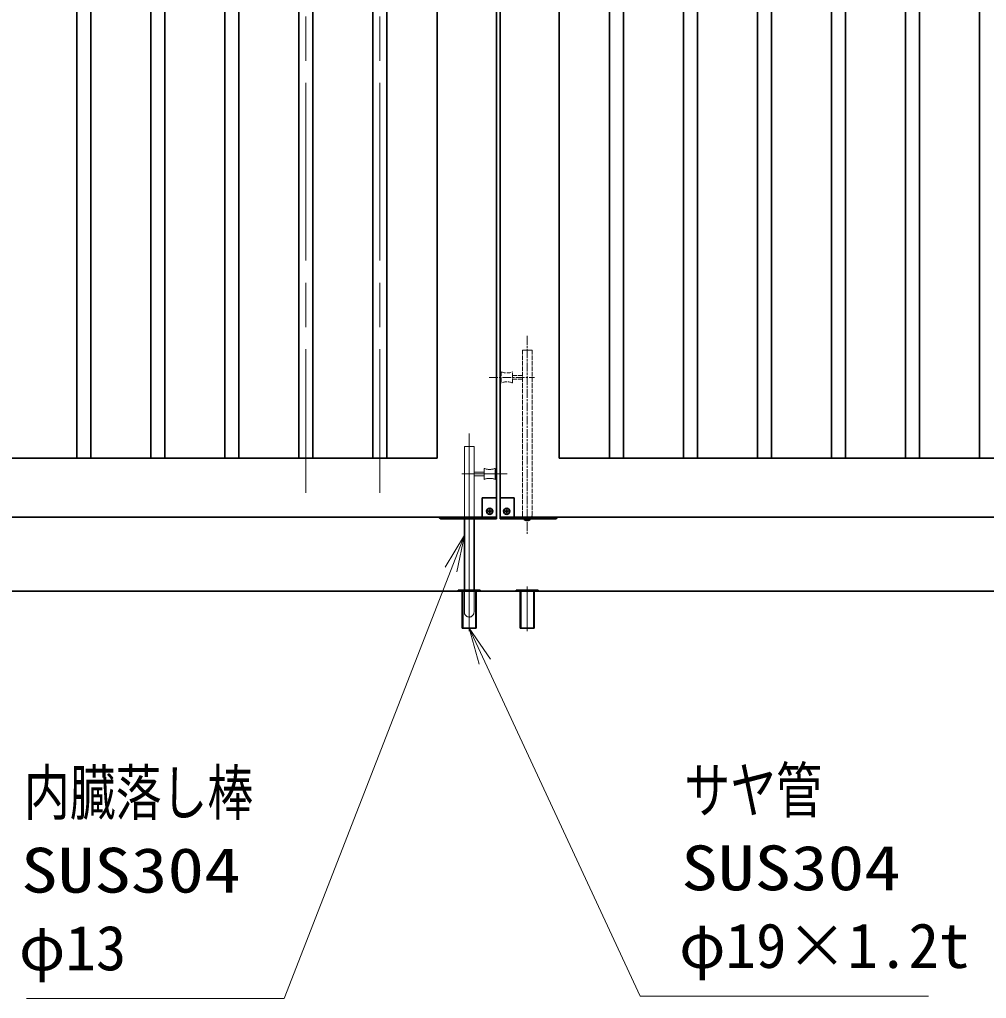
# Model space of a CAD drawing. Units: millimetres at full size; details may follow other scales. Extents: x -5940 to 5940, y -4200 to 4200.
# Drawn here: x -2159 to -852, y -1979 to -656 of the extents above; entities that cross this region are included whole.
import ezdxf
from ezdxf.enums import TextEntityAlignment as Align

# ---------------------------------------------------------------- set-up
doc = ezdxf.new("R2010")
doc.units = ezdxf.units.MM
doc.header["$LTSCALE"] = 20
doc.linetypes.add('DASHED', pattern=[7.5, 6, -1.5])
doc.linetypes.add('USER1', pattern=[18, 12, -1.5, 3, -1.5])
for name, color, linetype, lineweight in [('0-1_外形線', 7, 'Continuous', 35), ('0-2_隠れ線', 140, 'DASHED', 18), ('0-3_軸線', 200, 'USER1', 15), ('0-6_寸法線', 4, 'Continuous', 18)]:
    doc.layers.add(name, color=color, linetype=linetype, lineweight=lineweight)
doc.styles.add('ＭＳ ゴシック', font='')
doc.styles.get('ＭＳ ゴシック').set_extended_font_data('MS Gothic')

# ---------------------------------------------------------------- blocks, each defined once
blk = doc.blocks.new('shgtdhgjhhggf')
at = {"layer": '0-1_外形線'}
for p, q in [((0, 520), (380, 520)), ((380, 520), (380, -40)), ((0, -40), (0, 0)), ((132, 166.2), (173.8, 166.2)), ((132, 166.2), (132, 153.8)), ((132, 153.8), (173.8, 153.8)), ((186.2, 208), (173.8, 208)), ((173.8, 208), (173.8, 166.2)), ((173.8, 153.8), (173.8, 112)), ((186.2, 112), (173.8, 112)), ((186.2, 208), (186.2, 166.2)), ((186.2, 166.2), (228, 166.2)), ((186.2, 153.8), (186.2, 112)), ((186.2, 153.8), (228, 153.8)), ((228, 166.2), (228, 153.8)), ((0, -40), (1504, -40))]:
    blk.add_line(p, q, dxfattribs=at)
blk.add_circle((180, 160), 84, dxfattribs=at)
for centre, radius, start, end in [((1504, 0), 40, 270, 0), ((734, 40), 130, 217.97987, 322.02013)]:
    blk.add_arc(centre, radius, start, end, dxfattribs=at)
at = {"layer": '0-2_隠れ線'}
for p, q in [((604, 4520), (864, 4520)), ((604, 4520), (604, 40)), ((864, 4520), (864, 40)), ((34, 3930), (34, 3630)), ((334, 3630), (334, 3930)), ((334, 3830), (604, 3830)), ((334, 3730), (604, 3730))]:
    blk.add_line(p, q, dxfattribs=at)
for centre, radius, start, end in [((184, 4290), 390, 247.38014, 292.61986), ((184, 3270), 390, 67.38014, 112.61986), ((734, 40), 130, 180, 217.97987), ((734, 40), 130, 322.02013, 0)]:
    blk.add_arc(centre, radius, start, end, dxfattribs=at)
at = {"layer": '0-3_軸線'}
for p, q in [((734, 4902.9), (734, -448.4)), ((-296.3, 3780), (934.3, 3780)), ((180, 160), (87.6, 160)), ((180, 160), (180, 252.4)), ((180, 160), (272.4, 160)), ((180, 160), (180, 67.6))]:
    blk.add_line(p, q, dxfattribs=at)
blk = doc.blocks.new('S27')
at = {"layer": '0-6_寸法線'}
for points in [[(-13393161.2, 57436852.9), (-13386189.2, 57436852.9), (-13381682, 57448448.9), (-13381319.8, 57449381)], [(-13381526.7, 57448388.5), (-13381319.8, 57449381), (-13381837.4, 57448509.3)]]:
    blk.add_lwpolyline(points, dxfattribs=at)
at = {"layer": '0-6_寸法線', "color": 254, "style": 'ＭＳ ゴシック'}
for s, width, p in [('内臓落し棒', 0.75, (-13393228.4, 57441449.8)), ('SUS304', 1.2, (-13393305.2, 57439349.8))]:
    blk.add_text(s, height=1212, dxfattribs=dict(at, width=width)).set_placement(p, align=Align.BOTTOM_LEFT)
blk.add_text('φ13', height=1212, dxfattribs=at).set_placement((-13393362.8, 57437249.8), align=Align.BOTTOM_LEFT)
blk = doc.blocks.new('S28')
at = {"layer": '0-6_寸法線'}
for points in [[(-13368774, 57436915.7), (-13376571.6, 57436915.7), (-13380768.7, 57445956.4), (-13381189.8, 57446863.5)], [(-13380617.5, 57446026.6), (-13381189.8, 57446863.5), (-13380919.9, 57445886.3)]]:
    blk.add_lwpolyline(points, dxfattribs=at)
at = {"layer": '0-6_寸法線', "color": 254, "style": 'ＭＳ ゴシック'}
for s, width, p in [('サヤ管', 0.75, (-13375371.2, 57441512.6)), ('SUS304', 1.2, (-13375455.6, 57439412.6))]:
    blk.add_text(s, height=1212, dxfattribs=dict(at, width=width)).set_placement(p, align=Align.BOTTOM_LEFT)
blk.add_text('φ19×1.2t', height=1212, dxfattribs=at).set_placement((-13375513.2, 57437312.6), align=Align.BOTTOM_LEFT)

msp = doc.modelspace()

# ---------------------------------------------------------------- linework, layer by layer
at = {"layer": '0-1_外形線'}
for p, q in [((-1514.8, -1330.48), (-1514.8, 371.52)), ((-1509.8, -1330.48), (-1509.8, 371.52)), ((-2081.8, 291.52), (-2081.8, -1248.48)), ((-2062.8, 291.52), (-2062.8, -1248.48)), ((-1981.8, 291.52), (-1981.8, -1248.48)), ((-1962.8, 291.52), (-1962.8, -1248.48)), ((-1881.8, 291.52), (-1881.8, -1248.48)), ((-1862.8, 291.52), (-1862.8, -1248.48)), ((-1781.8, 291.52), (-1781.8, -1248.48)), ((-1762.8, 291.52), (-1762.8, -1248.48)), ((-1681.8, 291.52), (-1681.8, -1248.48)), ((-1662.8, 291.52), (-1662.8, -1248.48)), ((-1594.8, -1248.48), (-1594.8, 291.52)), ((-1342.8, 291.52), (-1342.8, -1248.48)), ((-1261.8, 291.52), (-1261.8, -1248.48)), ((-1242.8, 291.52), (-1242.8, -1248.48)), ((-1161.8, 291.52), (-1161.8, -1248.48)), ((-1142.8, 291.52), (-1142.8, -1248.48)), ((-1061.8, 291.52), (-1061.8, -1248.48)), ((-1042.8, 291.52), (-1042.8, -1248.48)), ((-961.8, 291.52), (-961.8, -1248.48)), ((-942.8, 291.52), (-942.8, -1248.48)), ((-861.8, 291.52), (-861.8, -1248.48)), ((-1429.8, -1248.48), (-1429.8, -540.48)), ((-1361.8, -540.44), (-1361.8, -1248.48)), ((-2449.8, -1248.48), (-1594.8, -1248.48)), ((-574.8, -1248.48), (-1429.8, -1248.48)), ((-1533.8, -1302.48), (-1533.8, -1330.48)), ((-1514.8, -1302.48), (-1533.8, -1302.48)), ((-1526.2, -1320.17), (-1526.2, -1320.79)), ((-1524.11, -1320.17), (-1526.2, -1320.17)), ((-1524.11, -1320.79), (-1526.2, -1320.79)), ((-1524.11, -1318.08), (-1523.48, -1318.08)), ((-1524.11, -1318.08), (-1524.11, -1320.17)), ((-1524.11, -1320.79), (-1524.11, -1322.88)), ((-1524.11, -1322.88), (-1523.48, -1322.88)), ((-1523.48, -1318.08), (-1523.48, -1320.17)), ((-1521.4, -1320.17), (-1523.48, -1320.17)), ((-1521.4, -1320.79), (-1523.48, -1320.79)), ((-1523.48, -1320.79), (-1523.48, -1322.88)), ((-1521.4, -1320.17), (-1521.4, -1320.79)), ((-2574.8, -1328.48), (-1514.8, -1328.48)), ((-1514.8, -1330.48), (-1590, -1330.48)), ((-1558, -1328.48), (-1558, -1426.98)), ((-1545, -1328.48), (-1545, -1426.98)), ((-449.8, -1328.48), (-1509.8, -1328.48)), ((-2262.3, -1428.48), (-574.8, -1428.48)), ((-1566.5, -1428.48), (-1566.5, -1426.98)), ((-1566.5, -1426.98), (-1536.5, -1426.98)), ((-1536.5, -1428.48), (-1566.5, -1428.48)), ((-1561, -1428.48), (-1561, -1478.48)), ((-1542, -1478.48), (-1542, -1428.48)), ((-1536.5, -1426.98), (-1536.5, -1428.48)), ((-1488.1, -1428.48), (-1488.1, -1426.98)), ((-1488.1, -1426.98), (-1458.1, -1426.98)), ((-1458.1, -1428.48), (-1488.1, -1428.48)), ((-1482.6, -1428.48), (-1482.6, -1478.48)), ((-1463.6, -1478.48), (-1463.6, -1428.48)), ((-1458.1, -1426.98), (-1458.1, -1428.48)), ((-1561, -1478.48), (-1542, -1478.48)), ((-1482.6, -1478.48), (-1463.6, -1478.48))]:
    msp.add_line(p, q, dxfattribs=at)
msp.add_circle((-1523.8, -1320.48), 4.2, dxfattribs=at)
msp.add_arc((-1590, -1328.48), 2, 180, 270, dxfattribs=at)
at = {"layer": '0-2_隠れ線'}
for p, q in [((-1545, -1232.98), (-1558, -1232.98)), ((-1558, -1232.98), (-1558, -1328.48)), ((-1545, -1232.98), (-1545, -1328.48)), ((-1531.5, -1267.48), (-1545, -1267.48)), ((-1531.5, -1277.48), (-1531.5, -1262.48)), ((-1516.5, -1262.48), (-1516.5, -1277.48)), ((-1531.5, -1272.48), (-1545, -1272.48)), ((-1559.8, -1428.48), (-1559.8, -1426.98)), ((-1559.8, -1428.48), (-1559.8, -1478.48)), ((-1558, -1426.98), (-1558, -1456.98)), ((-1545, -1426.98), (-1545, -1456.98)), ((-1543.2, -1428.48), (-1543.2, -1426.98)), ((-1543.2, -1428.48), (-1543.2, -1478.48)), ((-1481.4, -1428.48), (-1481.4, -1426.98)), ((-1481.4, -1428.48), (-1481.4, -1478.48)), ((-1464.8, -1428.48), (-1464.8, -1426.98)), ((-1464.8, -1428.48), (-1464.8, -1478.48))]:
    msp.add_line(p, q, dxfattribs=at)
for centre, radius, start, end in [((-1524, -1244.48), 19.5, 247.38014, 292.61986), ((-1524, -1295.48), 19.5, 67.38014, 112.61986), ((-1551.5, -1456.98), 6.5, 180, 0)]:
    msp.add_arc(centre, radius, start, end, dxfattribs=at)
at = {"layer": '0-3_軸線'}
for p, q in [((-1772.3, 338.52), (-1772.3, -1295.48)), ((-1672.3, 338.52), (-1672.3, -1295.48)), ((-1551.5, -1215.23), (-1551.5, -1476.45)), ((-1499.98, -1269.98), (-1561.51, -1269.98)), ((-1523.8, -1320.48), (-1528.42, -1320.48)), ((-1523.8, -1320.48), (-1523.8, -1315.86)), ((-1523.8, -1320.48), (-1523.8, -1325.1)), ((-1523.8, -1320.48), (-1519.18, -1320.48)), ((-1551.5, -1422.3), (-1551.5, -1482.32)), ((-1473.1, -1422.3), (-1473.1, -1482.32))]:
    msp.add_line(p, q, dxfattribs=at)

# ---------------------------------------------------------------- block references
at = {"layer": '0-1_外形線', "xscale": 0.05, "yscale": 0.05}
msp.add_blockref('shgtdhgjhhggf', (-1509.8, -1328.48), dxfattribs=at)
at = {"layer": '0-6_寸法線', "xscale": 0.05, "yscale": 0.05}
for name in ['S27', 'S28']:
    msp.add_blockref(name, (667507.99, -2873821.65), dxfattribs=at)

doc.saveas('drawing.dxf')
